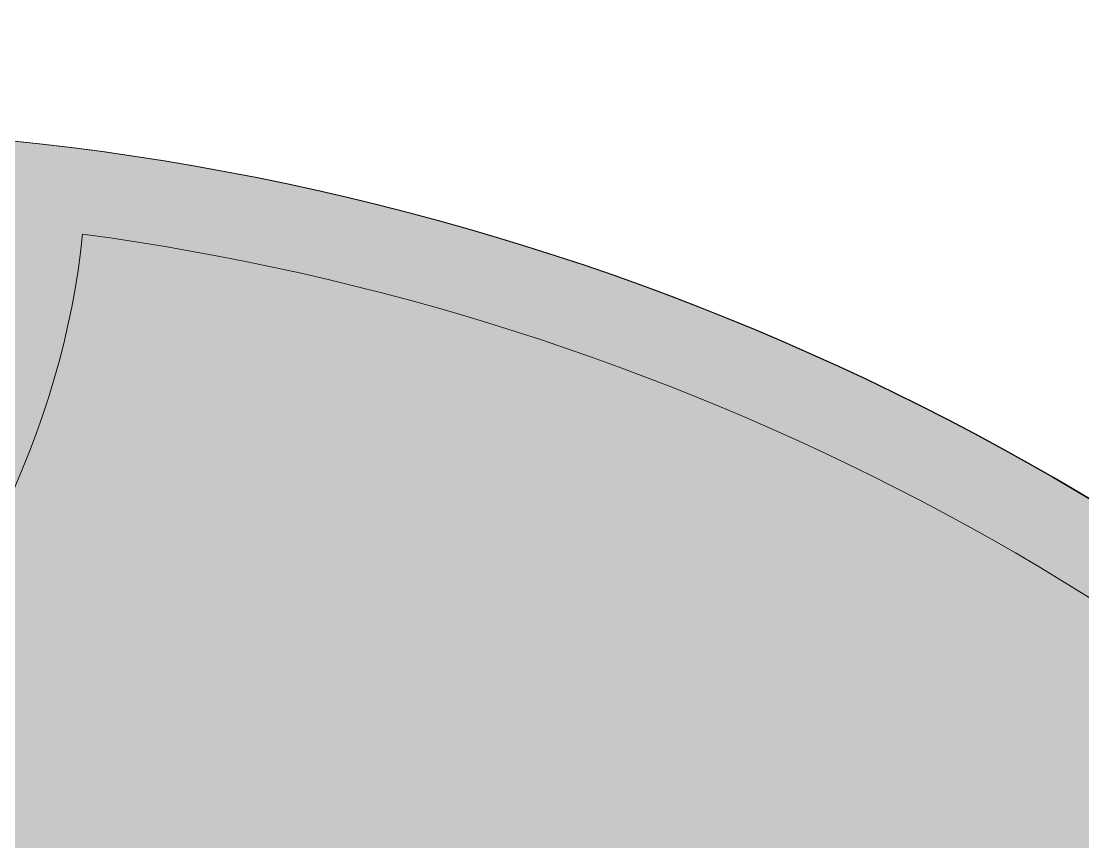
# Model space of a CAD drawing. Header units: millimetres. Extents: x 29 to 221, y -127 to -4.
# Drawn here: x 145.64 to 150.09, y -114.855 to -111.414 of the extents above; entities that cross this region are included whole.
import ezdxf

# ---------------------------------------------------------------- set-up
doc = ezdxf.new("R2010")
doc.units = ezdxf.units.MM
doc.header["$MEASUREMENT"] = 0
doc.layers.add('e_0', color=7, linetype='Continuous')
doc.layers.add('Layer 4', color=7, linetype='Continuous')

msp = doc.modelspace()

# ---------------------------------------------------------------- hatches: boundary and pattern name
at = {"layer": 'Layer 4'}
h = msp.add_hatch(color=1, dxfattribs=at)
h.dxf.hatch_style = 2
edge = h.paths.add_edge_path()
edge.add_spline(control_points=[(101.3371, -124.8291), (101.3371, -124.8291), (155.4734, -124.8291), (155.4734, -124.8291), (155.4734, -124.8291), (155.4734, -122.859), (155.4734, -122.859), (155.4734, -117.1633), (151.1264, -112.4093), (145.4534, -111.901), (145.4534, -111.901), (140.6861, -111.4738), (140.6861, -111.4738), (140.0604, -111.4177), (139.4311, -111.4141), (138.8048, -111.4629), (138.8048, -111.4629), (129.3359, -111.5934), (129.3359, -111.5934), (129.3359, -111.5934), (122.0788, -112.7666), (122.0788, -112.7666), (121.8034, -112.7881), (121.5272, -112.7989), (121.251, -112.7989), (121.251, -112.7989), (117.3525, -112.2222), (117.3525, -112.2222), (116.0607, -112.0311), (114.7501, -112.0011), (113.4508, -112.1327), (113.4508, -112.1327), (113.2429, -112.1538), (113.2429, -112.1538), (106.5988, -112.1538), (101.3371, -118.185), (101.3371, -124.8291), (101.3371, -124.8291), (101.3371, -124.8291), (101.3371, -124.8291)], knot_values=[0, 0, 0, 0, 1, 1, 1, 2, 2, 2, 3, 3, 3, 4, 4, 4, 5, 5, 5, 6, 6, 6, 7, 7, 7, 8, 8, 8, 9, 9, 9, 10, 10, 10, 11, 11, 11, 12, 12, 12, 13, 13, 13, 13], degree=3, periodic=1)

# ---------------------------------------------------------------- linework, layer by layer
at = {"layer": 'e_0', "lineweight": 0}
for points, knots in [([(101.3328, -124.8291), (101.3328, -124.8291), (155.4691, -124.8291), (155.4691, -124.8291), (155.4691, -124.8291), (155.4691, -122.859), (155.4691, -122.859), (155.4691, -117.1633), (151.1221, -112.4093), (145.4491, -111.901), (145.4491, -111.901), (140.6818, -111.4738), (140.6818, -111.4738), (140.3473, -111.4438), (140.0117, -111.4288), (139.6762, -111.4288), (139.384, -111.4288), (139.0921, -111.4402), (138.8006, -111.4629), (138.8006, -111.4629), (129.3316, -111.5934), (129.3316, -111.5934), (129.3316, -111.5934), (122.0745, -112.7666), (122.0745, -112.7666), (121.7991, -112.7881), (121.523, -112.7988), (121.2468, -112.7988), (121.2468, -112.7988), (117.3483, -112.2222), (117.3483, -112.2222), (116.5829, -112.109), (115.8107, -112.0523), (115.0384, -112.0523), (114.5071, -112.0523), (113.976, -112.0791), (113.4466, -112.1327), (113.4466, -112.1327), (113.2386, -112.1538), (113.2386, -112.1538), (106.5945, -112.1538), (101.3328, -118.185), (101.3328, -124.8291)], [0, 0, 0, 0, 1, 1, 1, 2, 2, 2, 3, 3, 3, 4, 4, 4, 5, 5, 5, 6, 6, 6, 7, 7, 7, 8, 8, 8, 9, 9, 9, 10, 10, 10, 11, 11, 11, 12, 12, 12, 13, 13, 13, 14, 14, 14, 14]), ([(153.3016, -116.9145), (153.2753, -116.9478), (153.2449, -116.9766), (153.219, -117.0109), (153.2165, -117.0129), (153.214, -117.0133), (153.2116, -117.0156), (152.7696, -117.4328), (152.2859, -117.7927), (151.7787, -118.1209), (151.5831, -118.2345), (151.3906, -118.3538), (151.1895, -118.4577), (151.0485, -118.5306), (150.904, -118.5975), (150.7563, -118.6559), (150.6889, -118.6826), (150.62, -118.7028), (150.5515, -118.7261), (150.5354, -118.7316), (150.5265, -118.7416), (150.5131, -118.7486), (150.442, -118.753), (150.3706, -118.7496), (150.299, -118.7301), (150.1278, -118.6838), (149.9691, -118.5714), (149.8154, -118.4858), (149.6526, -118.3952), (149.4898, -118.3045), (149.3271, -118.2139), (148.7127, -117.8717), (148.0949, -117.5356), (147.4887, -117.1792), (146.945, -116.8595), (146.3988, -116.5206), (145.9146, -116.1145), (145.6867, -115.9234), (145.4713, -115.7168), (145.2752, -115.493), (145.1834, -115.3884), (144.6308, -114.8578), (144.7402, -114.715), (144.7619, -114.6866), (144.7674, -114.6578), (144.7644, -114.6307), (145.4158, -113.9376), (145.8143, -113.1248), (145.897, -112.3065), (148.3676, -112.6404), (150.6357, -113.8241), (152.3262, -115.6728), (152.6843, -116.0645), (153.0089, -116.4802), (153.3016, -116.9145)], [0, 0, 0, 0, 1, 1, 1, 2, 2, 2, 3, 3, 3, 4, 4, 4, 5, 5, 5, 6, 6, 6, 7, 7, 7, 8, 8, 8, 9, 9, 9, 10, 10, 10, 11, 11, 11, 12, 12, 12, 13, 13, 13, 14, 14, 14, 15, 15, 15, 16, 16, 16, 17, 17, 17, 18, 18, 18, 18])]:
    msp.add_open_spline(points, degree=3, knots=knots, dxfattribs=at)
at = {"layer": 'Layer 4', "lineweight": 0}
msp.add_open_spline([(101.3371, -124.8291), (101.3371, -124.8291), (155.4734, -124.8291), (155.4734, -124.8291), (155.4734, -124.8291), (155.4734, -122.859), (155.4734, -122.859), (155.4734, -117.1633), (151.1264, -112.4093), (145.4534, -111.901), (145.4534, -111.901), (140.6861, -111.4738), (140.6861, -111.4738), (140.0604, -111.4177), (139.4311, -111.4141), (138.8048, -111.4629), (138.8048, -111.4629), (129.3359, -111.5934), (129.3359, -111.5934), (129.3359, -111.5934), (122.0788, -112.7666), (122.0788, -112.7666), (121.8034, -112.7881), (121.5272, -112.7989), (121.251, -112.7989), (121.251, -112.7989), (117.3525, -112.2222), (117.3525, -112.2222), (116.0607, -112.0311), (114.7501, -112.0011), (113.4508, -112.1327), (113.4508, -112.1327), (113.2429, -112.1538), (113.2429, -112.1538), (106.5988, -112.1538), (101.3371, -118.185), (101.3371, -124.8291), (101.3371, -124.8291), (101.3371, -124.8291), (101.3371, -124.8291)], degree=3, knots=[0, 0, 0, 0, 1, 1, 1, 2, 2, 2, 3, 3, 3, 4, 4, 4, 5, 5, 5, 6, 6, 6, 7, 7, 7, 8, 8, 8, 9, 9, 9, 10, 10, 10, 11, 11, 11, 12, 12, 12, 13, 13, 13, 13], dxfattribs=at)

doc.saveas('drawing.dxf')
